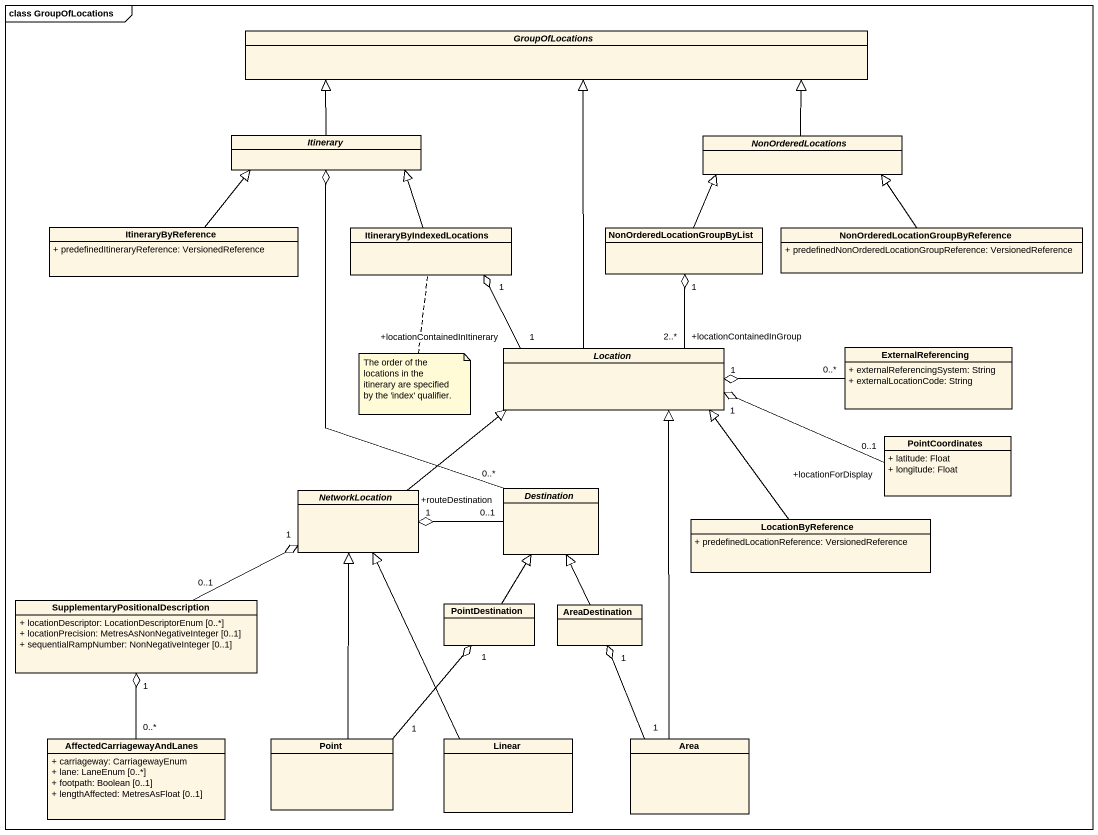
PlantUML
@startuml
mainframe class GroupOfLocations
hide circle
hide empty members
skinparam classAttributeIconSize 0
abstract class GroupOfLocations
abstract class Itinerary
abstract class NonOrderedLocations
class ItineraryByReference {
  + predefinedItineraryReference: VersionedReference
}
class ItineraryByIndexedLocations
class "NonOrderedLocationGroupByList" as NonOrderedLocationGroupByLis
class "NonOrderedLocationGroupByReference" as NonOrderedLocationGroupByRef {
  + predefinedNonOrderedLocationGroupReference: VersionedReference
}
abstract class Location
class ExternalReferencing {
  + externalReferencingSystem: String
  + externalLocationCode: String
}
class PointCoordinates {
  + latitude: Float
  + longitude: Float
}
abstract class NetworkLocation
abstract class Destination
class LocationByReference {
  + predefinedLocationReference: VersionedReference
}
class "SupplementaryPositionalDescription" as SupplementaryPositionalDescr {
  + locationDescriptor: LocationDescriptorEnum [0..*]
  + locationPrecision: MetresAsNonNegativeInteger [0..1]
  + sequentialRampNumber: NonNegativeInteger [0..1]
}
class PointDestination
class AreaDestination
class AffectedCarriagewayAndLanes {
  + carriageway: CarriagewayEnum
  + lane: LaneEnum [0..*]
  + footpath: Boolean [0..1]
  + lengthAffected: MetresAsFloat [0..1]
}
class Point
class Linear
class Area
Itinerary -right-|> GroupOfLocations
NonOrderedLocations -left-|> GroupOfLocations
ItineraryByReference -up-|> Itinerary
ItineraryByIndexedLocations -up-|> Itinerary
NonOrderedLocationGroupByLis -up-|> NonOrderedLocations
NonOrderedLocationGroupByRef -up-|> NonOrderedLocations
Location -up-|> GroupOfLocations
Location "+locationContainedInItinerary\n1" -up-o "1" ItineraryByIndexedLocations
Location "+locationContainedInGroup\n2..*" -up-o "1" NonOrderedLocationGroupByLis
ExternalReferencing "0..*" -left-o "1" Location
PointCoordinates "+locationForDisplay\n0..1" -left-o "1" Location
NetworkLocation -right-|> Location
Destination "+routeDestination\n0..*" -up-o Itinerary
Destination "0..1" -left-o "1" NetworkLocation
LocationByReference -up-|> Location
SupplementaryPositionalDescr "0..1" -right-o "1" NetworkLocation
PointDestination -up-|> Destination
AreaDestination -up-|> Destination
AffectedCarriagewayAndLanes "0..*" -up-o "1" SupplementaryPositionalDescr
Point -up-|> NetworkLocation
Point "1" -up-o "1" PointDestination
Linear -up-|> NetworkLocation
Area -up-|> Location
Area "1" -up-o "1" AreaDestination
note bottom of ItineraryByIndexedLocations : The order of the locations in the itinerary are specified by the 'index' qualifier.
@enduml
